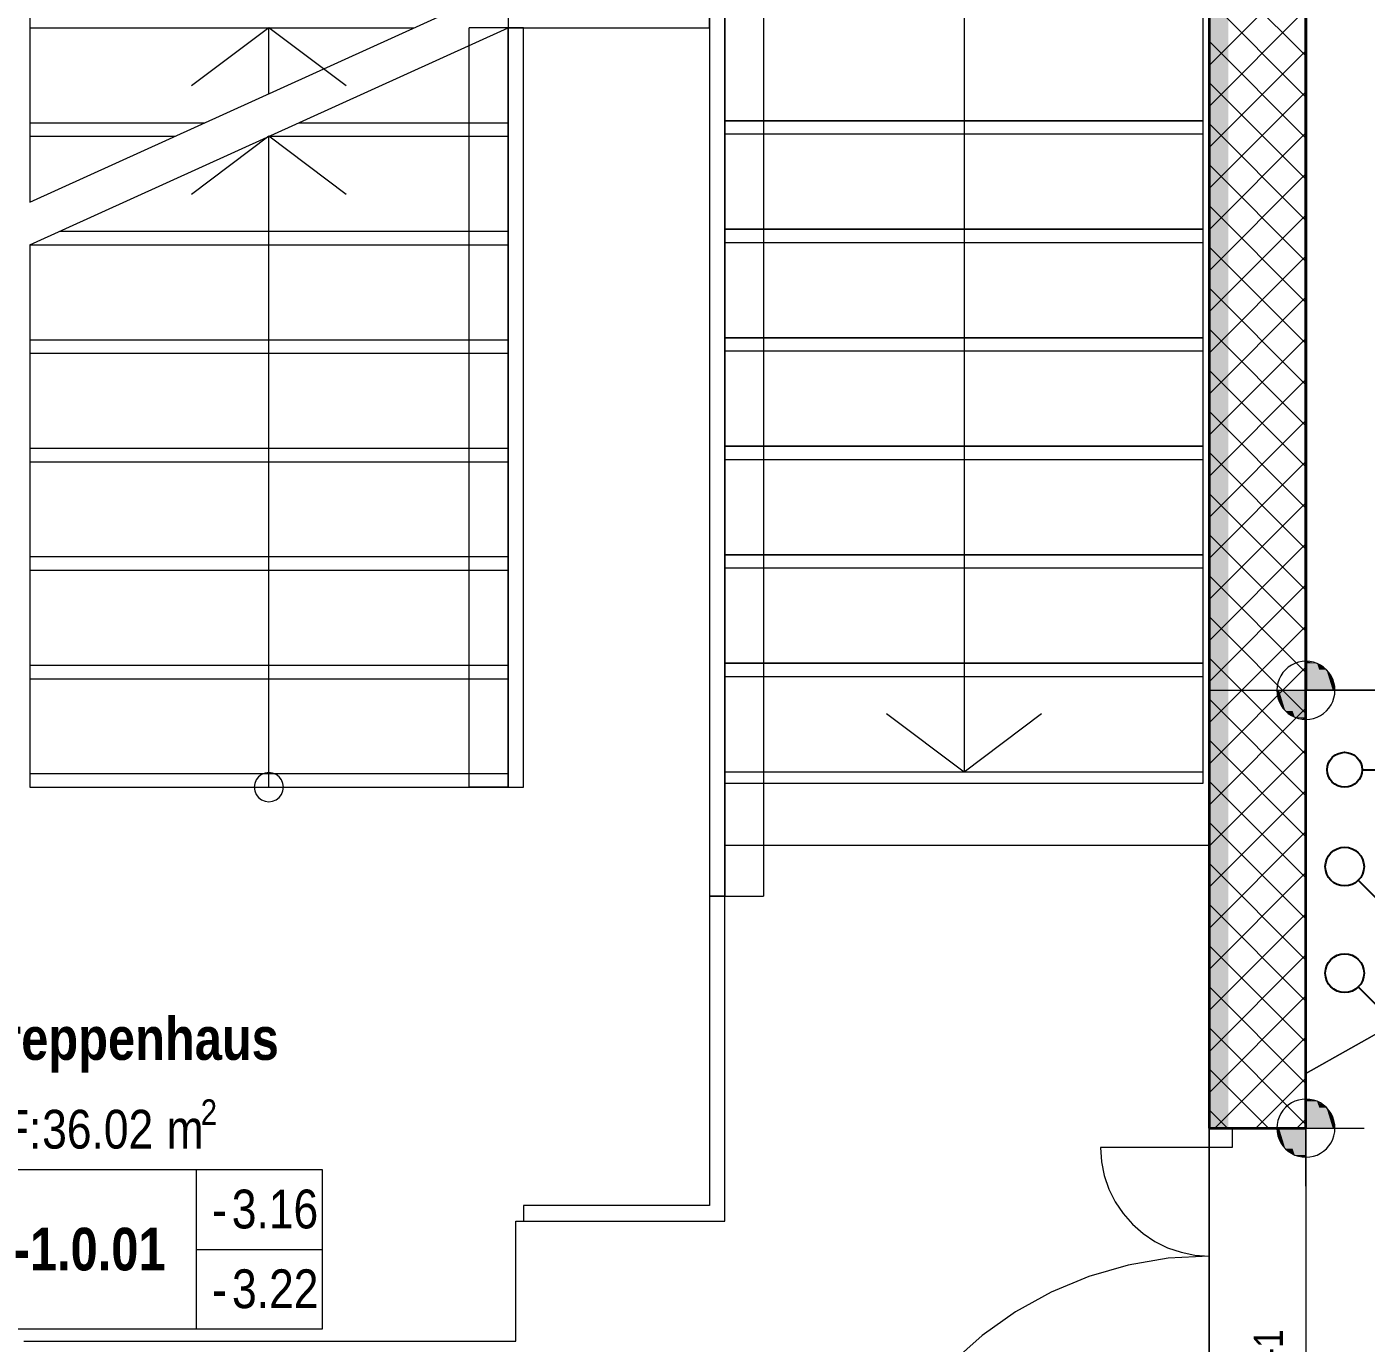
# Model space of a CAD drawing. Extents: x 885 to 2021, y 330 to 1122.
# Drawn here: x 1321.3 to 1390.5, y 655.9 to 723.9 of the extents above; entities that cross this region are included whole.
import ezdxf
from ezdxf.lldxf.tags import DXFTag

# ---------------------------------------------------------------- set-up
doc = ezdxf.new("R2010")
doc.units = 0
doc.layers.get('0').update_dxf_attribs({"lineweight": 18})
for name, color, linetype, lineweight in [('010 Türen Neu', 7, 'Continuous', 25), ('015 Innenwände Bauteilschraffuren Neu', 7, 'Continuous', 25), ('015 Innenwände Neu', 7, 'Continuous', 25), ('030 Bodenaufbauten Neu', 7, 'Continuous', 25), ('035 Decken Neu', 7, 'Continuous', 25), ('050 Geländer Neu', 7, 'Continuous', 25), ('055 Treppen Neu', 7, 'Continuous', 25), ('080 Raum Innen Kontur Neu', 7, 'Continuous', 25), ('080 Raum Innen Text Neu', 7, 'Continuous', 25), ('080 Raum Innen Textrahmen Neu', 7, 'Continuous', 25), ('111 Bemassung Ausführung Koten Neu', 7, 'Continuous', 25), ('160 Beschriftungen Ausführung Neu', 7, 'Continuous', 25), ('260 Kennzeichnung Sichtbeton Neu', 7, 'Continuous', 25)]:
    doc.layers.add(name, color=color, linetype=linetype, lineweight=lineweight)
doc.layers.add('S_Regenwasser_Einlage', color=7, linetype='fein_strichliert-A0T8DHYQAL', lineweight=25, true_color=0x0066cc)
doc.layers.add('S_Schmutzwasser_Einlage', color=7, linetype='fein_strichliert-A0T8DHYQAL', lineweight=25, true_color=0xcc6600)
doc.styles.get("Standard").update_dxf_attribs({"font": 'arial.ttf'})
tags = doc.linetypes.add('fein_strichliert-A0T8DHYQAL', pattern=[4, 1, -2, 1]).pattern_tags.tags
tags[8:9] = [DXFTag(74, 4), DXFTag(75, 0), DXFTag(340, '0'), DXFTag(46, 0.0), DXFTag(50, 0.0), DXFTag(44, 0.0), DXFTag(45, 0.0)]
tags[6:7] = [DXFTag(74, 4), DXFTag(75, 0), DXFTag(340, '0'), DXFTag(46, 0.0), DXFTag(50, 0.0), DXFTag(44, 0.0), DXFTag(45, 0.0)]
tags[4:5] = [DXFTag(74, 4), DXFTag(75, 0), DXFTag(340, '0'), DXFTag(46, 0.0), DXFTag(50, 0.0), DXFTag(44, 0.0), DXFTag(45, 0.0)]
tags = doc.linetypes.add('Strich 2_1mm', pattern=[0.003, 0.002, -0.001]).pattern_tags.tags
tags[6:7] = [DXFTag(74, 4), DXFTag(75, 0), DXFTag(340, '0'), DXFTag(46, 1.0), DXFTag(50, 0.0), DXFTag(44, 0.0), DXFTag(45, 0.0)]
tags[4:5] = [DXFTag(74, 4), DXFTag(75, 0), DXFTag(340, '0'), DXFTag(46, 1.0), DXFTag(50, 0.0), DXFTag(44, 0.0), DXFTag(45, 0.0)]
tags = doc.linetypes.add('Strich 3_1mm Kanten', pattern=[0.004, 0.003, -0.001]).pattern_tags.tags
tags[6:7] = [DXFTag(74, 4), DXFTag(75, 0), DXFTag(340, '0'), DXFTag(46, 1.0), DXFTag(50, 0.0), DXFTag(44, 0.0), DXFTag(45, 0.0)]
tags[4:5] = [DXFTag(74, 4), DXFTag(75, 0), DXFTag(340, '0'), DXFTag(46, 1.0), DXFTag(50, 0.0), DXFTag(44, 0.0), DXFTag(45, 0.0)]
tags = doc.linetypes.add('Strichpunkt 1.5_0.75_0.75mm', pattern=[0.003, 0.0015, -0.00075, 0, -0.00075]).pattern_tags.tags
tags[10:11] = [DXFTag(74, 4), DXFTag(75, 0), DXFTag(340, '0'), DXFTag(46, 1.0), DXFTag(50, 0.0), DXFTag(44, 0.0), DXFTag(45, 0.0)]
tags[8:9] = [DXFTag(74, 4), DXFTag(75, 0), DXFTag(340, '0'), DXFTag(46, 1.0), DXFTag(50, 0.0), DXFTag(44, 0.0), DXFTag(45, 0.0)]
tags[6:7] = [DXFTag(74, 4), DXFTag(75, 0), DXFTag(340, '0'), DXFTag(46, 1.0), DXFTag(50, 0.0), DXFTag(44, 0.0), DXFTag(45, 0.0)]
tags[4:5] = [DXFTag(74, 4), DXFTag(75, 0), DXFTag(340, '0'), DXFTag(46, 1.0), DXFTag(50, 0.0), DXFTag(44, 0.0), DXFTag(45, 0.0)]
tags = doc.linetypes.add('Strichpunkt 3_1_1mm Achsen', pattern=[0.005, 0.003, -0.001, 0, -0.001]).pattern_tags.tags
tags[10:11] = [DXFTag(74, 4), DXFTag(75, 0), DXFTag(340, '0'), DXFTag(46, 1.0), DXFTag(50, 0.0), DXFTag(44, 0.0), DXFTag(45, 0.0)]
tags[8:9] = [DXFTag(74, 4), DXFTag(75, 0), DXFTag(340, '0'), DXFTag(46, 1.0), DXFTag(50, 0.0), DXFTag(44, 0.0), DXFTag(45, 0.0)]
tags[6:7] = [DXFTag(74, 4), DXFTag(75, 0), DXFTag(340, '0'), DXFTag(46, 1.0), DXFTag(50, 0.0), DXFTag(44, 0.0), DXFTag(45, 0.0)]
tags[4:5] = [DXFTag(74, 4), DXFTag(75, 0), DXFTag(340, '0'), DXFTag(46, 1.0), DXFTag(50, 0.0), DXFTag(44, 0.0), DXFTag(45, 0.0)]
tags = doc.linetypes.add('Unsichtbare Linie', pattern='A,0,[1,5773_032 -1.UG1.shx,S=10,R=0,X=0,Y=0],-10,0', length=10).pattern_tags.tags
tags[14:15] = [DXFTag(74, 4), DXFTag(75, 0), DXFTag(340, '0'), DXFTag(46, 1.0), DXFTag(50, 0.0), DXFTag(44, 0.0), DXFTag(45, 0.0)]
tags[12:13] = [DXFTag(74, 4), DXFTag(75, 0), DXFTag(340, '0'), DXFTag(46, 1.0), DXFTag(50, 0.0), DXFTag(44, 0.0), DXFTag(45, 0.0)]

# ---------------------------------------------------------------- blocks, each defined once
blk = doc.blocks.new('Referenz-A0T8DHYSAL', base_point=(1035.578, 399.996))
at = {"layer": 'S_Regenwasser_Einlage', "color": 0, "lineweight": -2}
blk.add_line((1390.278, 685.503), (1482.872, 685.503), dxfattribs=at)
at = {"layer": 'S_Regenwasser_Einlage', "color": 0, "linetype": 'fein_strichliert-A0T8DHYQAL', "lineweight": -2, "ltscale": 0.25}
blk.add_circle((1389.378, 685.503), 0.9, dxfattribs=at)
at = {"layer": 'S_Schmutzwasser_Einlage', "color": 0, "lineweight": -2}
for p, q in [((1390.085, 679.796), (1414.758, 655.124)), ((1390.085, 674.296), (1409.865, 654.516))]:
    blk.add_line(p, q, dxfattribs=at)
at = {"layer": 'S_Schmutzwasser_Einlage', "color": 0, "linetype": 'fein_strichliert-A0T8DHYQAL', "lineweight": -2, "ltscale": 0.25}
for centre in [(1389.378, 680.503), (1389.378, 675.003)]:
    blk.add_circle(centre, 1, dxfattribs=at)
blk = doc.blocks.new('Referenz-A0T8DHYUAL', base_point=(896.585, 372.187))
at = {"layer": '010 Türen Neu', "color": 0, "linetype": 'Strichpunkt 3_1_1mm Achsen', "lineweight": 13, "ltscale": 0.0169}
for p, q in [((1382.378, 667.003), (1382.378, 640.603)), ((1387.378, 667.003), (1387.378, 640.603))]:
    blk.add_line(p, q, dxfattribs=at)
at = {"layer": '010 Türen Neu', "color": 0, "lineweight": 35}
for p, q in [((1382.378, 667.003), (1383.578, 667.003)), ((1382.378, 667.003), (1383.578, 667.003)), ((1383.578, 667.003), (1387.378, 667.003))]:
    blk.add_line(p, q, dxfattribs=at)
at = {"layer": '010 Türen Neu', "color": 0, "lineweight": 13}
for p, q in [((1382.378, 666.003), (1382.378, 667.003)), ((1382.378, 667.003), (1383.578, 667.003)), ((1383.578, 667.003), (1383.578, 666.003)), ((1382.378, 666.003), (1376.778, 666.003)), ((1383.578, 666.003), (1382.378, 666.003))]:
    blk.add_line(p, q, dxfattribs=at)
at = {"layer": '010 Türen Neu', "color": 0, "linetype": 'Continuous', "lineweight": 13, "ltscale": 0.0169}
for p, q in [((1376.778, 666.003), (1376.826, 665.272)), ((1376.826, 665.272), (1376.969, 664.553)), ((1376.969, 664.553), (1377.205, 663.86)), ((1377.205, 663.86), (1377.529, 663.203)), ((1377.529, 663.203), (1377.936, 662.594)), ((1377.936, 662.594), (1378.419, 662.043)), ((1378.419, 662.043), (1378.969, 661.56)), ((1378.969, 661.56), (1379.578, 661.153)), ((1379.578, 661.153), (1380.235, 660.829)), ((1380.235, 660.829), (1380.929, 660.594)), ((1380.929, 660.594), (1381.647, 660.451)), ((1378.195, 659.931), (1376.169, 659.348)), ((1380.273, 660.285), (1378.195, 659.931)), ((1382.378, 660.403), (1380.273, 660.285)), ((1381.647, 660.451), (1382.378, 660.403)), ((1376.169, 659.348), (1374.221, 658.541)), ((1374.221, 658.541), (1372.376, 657.521)), ((1372.376, 657.521), (1370.657, 656.301)), ((1370.657, 656.301), (1369.085, 654.896))]:
    blk.add_line(p, q, dxfattribs=at)
at = {"layer": '015 Innenwände Bauteilschraffuren Neu', "color": 0, "linetype": 'Continuous', "lineweight": 0, "ltscale": 0.0169}
for p, q in [((1387.378, 722.347), (1382.378, 727.347)), ((1382.378, 721.862), (1387.378, 726.862)), ((1387.378, 720.226), (1382.378, 725.226)), ((1382.378, 719.74), (1387.378, 724.74)), ((1387.378, 718.105), (1382.378, 723.105)), ((1382.378, 717.619), (1387.378, 722.619)), ((1387.378, 715.984), (1382.378, 720.984)), ((1382.378, 715.498), (1387.378, 720.498)), ((1387.378, 713.862), (1382.378, 718.862)), ((1382.378, 713.376), (1387.378, 718.376)), ((1387.378, 711.741), (1382.378, 716.741)), ((1382.378, 711.255), (1387.378, 716.255)), ((1387.378, 709.62), (1382.378, 714.62)), ((1382.378, 709.134), (1387.378, 714.134)), ((1387.378, 707.498), (1382.378, 712.498)), ((1382.378, 707.012), (1387.378, 712.012)), ((1387.378, 705.377), (1382.378, 710.377)), ((1382.378, 704.891), (1387.378, 709.891)), ((1387.378, 703.256), (1382.378, 708.256)), ((1382.378, 702.77), (1387.378, 707.77)), ((1387.378, 701.134), (1382.378, 706.134)), ((1382.378, 700.648), (1387.378, 705.648)), ((1387.378, 699.013), (1382.378, 704.013)), ((1382.378, 698.527), (1387.378, 703.527)), ((1387.378, 696.892), (1382.378, 701.892)), ((1382.378, 696.406), (1387.378, 701.406)), ((1387.378, 694.77), (1382.378, 699.77)), ((1382.378, 694.284), (1387.378, 699.284)), ((1387.378, 692.649), (1382.378, 697.649)), ((1382.378, 692.163), (1387.378, 697.163)), ((1387.378, 690.528), (1382.378, 695.528)), ((1382.378, 690.042), (1387.378, 695.042)), ((1387.378, 688.406), (1382.378, 693.406)), ((1382.378, 687.921), (1387.378, 692.921)), ((1387.378, 686.285), (1382.378, 691.285)), ((1382.378, 685.799), (1387.378, 690.799)), ((1387.378, 684.164), (1382.378, 689.164)), ((1382.378, 683.678), (1387.378, 688.678)), ((1387.378, 682.042), (1382.378, 687.042)), ((1382.378, 681.557), (1387.378, 686.557)), ((1387.378, 679.921), (1382.378, 684.921)), ((1382.378, 679.435), (1387.378, 684.435)), ((1387.378, 677.8), (1382.378, 682.8)), ((1382.378, 677.314), (1387.378, 682.314)), ((1387.378, 675.678), (1382.378, 680.678)), ((1382.378, 675.193), (1387.378, 680.193)), ((1387.378, 673.557), (1382.378, 678.557)), ((1382.378, 673.071), (1387.378, 678.071)), ((1387.378, 671.436), (1382.378, 676.436)), ((1382.378, 670.95), (1387.378, 675.95)), ((1387.378, 669.314), (1382.378, 674.314)), ((1382.378, 668.829), (1387.378, 673.829)), ((1387.378, 667.193), (1382.378, 672.193)), ((1382.674, 667.003), (1387.378, 671.707)), ((1385.447, 667.003), (1382.378, 670.072)), ((1384.795, 667.003), (1387.378, 669.586)), ((1383.326, 667.003), (1382.378, 667.951)), ((1386.916, 667.003), (1387.378, 667.465))]:
    blk.add_line(p, q, dxfattribs=at)
at = {"layer": '015 Innenwände Neu', "color": 0, "lineweight": 35}
for p, q in [((1387.378, 667.003), (1387.378, 758.203)), ((1382.378, 746.603), (1382.378, 667.003)), ((1382.378, 667.003), (1383.578, 667.003)), ((1383.578, 667.003), (1387.378, 667.003))]:
    blk.add_line(p, q, dxfattribs=at)
at = {"layer": '030 Bodenaufbauten Neu', "color": 0, "linetype": 'Unsichtbare Linie', "lineweight": 13, "ltscale": 0.0169}
for p, q in [((1387.378, 689.603), (1387.378, 819.103)), ((1387.378, 689.603), (1387.378, 753.655)), ((1387.409, 753.603), (1387.409, 689.603)), ((1422.378, 689.603), (1387.378, 669.828)), ((1387.378, 669.828), (1422.378, 689.603)), ((1387.378, 689.603), (1422.378, 689.603)), ((1422.378, 689.603), (1387.378, 689.603)), ((1387.409, 689.603), (1387.378, 689.603)), ((1387.378, 669.828), (1387.378, 689.603)), ((1387.378, 667.003), (1387.378, 669.828)), ((1382.378, 667.003), (1387.378, 667.003)), ((1382.378, 640.603), (1382.378, 667.003))]:
    blk.add_line(p, q, dxfattribs=at)
at = {"layer": '030 Bodenaufbauten Neu', "color": 0, "linetype": 'Continuous', "lineweight": 13, "ltscale": 0.0169}
for p, q in [((1382.378, 684.603), (1382.378, 749.603)), ((1382.378, 633.603), (1382.378, 684.603))]:
    blk.add_line(p, q, dxfattribs=at)
at = {"layer": '035 Decken Neu', "color": 0, "linetype": 'Strich 3_1mm Kanten', "lineweight": 13, "ltscale": 0.002197}
for p, q in [((1382.378, 753.583), (1382.378, 689.603)), ((1382.378, 689.603), (1382.378, 667.003)), ((1382.378, 667.003), (1382.378, 640.603))]:
    blk.add_line(p, q, dxfattribs=at)
at = {"layer": '035 Decken Neu', "color": 0, "linetype": 'Strich 3_1mm Kanten', "lineweight": 13, "ltscale": 0.0169}
for p in [(1382.378, 689.603), (1422.378, 689.603)]:
    blk.add_line(p, (1387.378, 689.603), dxfattribs=at)
at = {"layer": '035 Decken Neu', "color": 0, "linetype": 'Strichpunkt 3_1_1mm Achsen', "lineweight": 13, "ltscale": 0.002197}
for p, q in [((1357.378, 662.203), (1357.378, 681.603)), ((1357.378, 681.603), (1382.378, 681.603)), ((1382.378, 681.603), (1382.378, 633.603)), ((1346.578, 656.003), (1346.578, 662.203)), ((1346.578, 662.203), (1357.378, 662.203)), ((1321.178, 656.003), (1346.578, 656.003))]:
    blk.add_line(p, q, dxfattribs=at)
at = {"layer": '050 Geländer Neu', "color": 0, "linetype": 'Strichpunkt 1.5_0.75_0.75mm', "lineweight": 13, "ltscale": 0.002197}
for p, q in [((1346.178, 724.603), (1346.178, 723.803)), ((1356.578, 723.803), (1356.578, 724.603)), ((1356.578, 724.603), (1356.578, 678.978)), ((1357.378, 678.978), (1357.378, 724.603)), ((1346.178, 723.803), (1356.578, 723.803)), ((1356.578, 678.978), (1357.378, 678.978))]:
    blk.add_line(p, q, dxfattribs=at)
at = {"layer": '050 Geländer Neu', "color": 0, "linetype": 'Strichpunkt 1.5_0.75_0.75mm', "lineweight": 13, "ltscale": 0.0169}
for p, q in [((1357.378, 724.603), (1357.378, 678.978)), ((1359.378, 724.603), (1359.378, 678.978)), ((1356.578, 678.978), (1356.578, 663.003)), ((1357.378, 678.978), (1356.578, 678.978)), ((1357.378, 662.203), (1357.378, 678.978)), ((1357.378, 678.978), (1359.378, 678.978)), ((1356.578, 663.003), (1346.978, 663.003)), ((1346.978, 663.003), (1346.978, 662.203)), ((1346.978, 662.203), (1357.378, 662.203))]:
    blk.add_line(p, q, dxfattribs=at)
at = {"layer": '050 Geländer Neu', "color": 0, "lineweight": 13}
for p, q in [((1346.178, 723.803), (1344.178, 723.803)), ((1344.178, 684.603), (1344.178, 723.803)), ((1346.178, 684.603), (1346.178, 723.803)), ((1346.178, 684.603), (1344.178, 684.603))]:
    blk.add_line(p, q, dxfattribs=at)
at = {"layer": '050 Geländer Neu', "color": 0, "linetype": 'Continuous', "lineweight": 13, "ltscale": 0.0169}
for p, q in [((1346.978, 723.803), (1346.178, 723.803)), ((1346.178, 723.803), (1346.178, 684.603)), ((1346.978, 684.603), (1346.978, 723.803)), ((1346.178, 684.603), (1346.978, 684.603))]:
    blk.add_line(p, q, dxfattribs=at)
at = {"layer": '055 Treppen Neu', "color": 0, "linetype": 'Strichpunkt 3_1_1mm Achsen', "lineweight": 13, "ltscale": 0.0169}
for p, q in [((1321.478, 729.403), (1321.478, 723.803)), ((1321.478, 729.403), (1321.478, 714.799)), ((1357.378, 724.603), (1357.378, 685.403)), ((1357.378, 724.603), (1357.378, 719.003)), ((1369.728, 724.603), (1369.728, 719.003)), ((1382.078, 685.403), (1382.078, 724.603)), ((1382.078, 719.003), (1382.078, 724.603)), ((1321.478, 723.803), (1321.478, 718.203)), ((1321.478, 723.803), (1341.335, 723.803)), ((1333.828, 720.399), (1333.828, 723.803)), ((1321.478, 718.903), (1330.529, 718.903)), ((1357.378, 719.003), (1382.078, 719.003)), ((1357.378, 719.003), (1357.378, 713.403)), ((1382.078, 719.003), (1357.378, 719.003)), ((1369.728, 719.003), (1369.728, 691.003)), ((1382.078, 713.403), (1382.078, 719.003)), ((1321.478, 718.203), (1321.478, 714.799)), ((1321.478, 718.203), (1328.985, 718.203)), ((1382.078, 718.303), (1357.378, 718.303)), ((1382.078, 713.403), (1357.378, 713.403)), ((1357.378, 713.403), (1382.078, 713.403)), ((1357.378, 713.403), (1357.378, 707.803)), ((1382.078, 707.803), (1382.078, 713.403)), ((1382.078, 712.703), (1357.378, 712.703)), ((1357.378, 707.803), (1382.078, 707.803)), ((1382.078, 707.803), (1357.378, 707.803)), ((1357.378, 707.803), (1357.378, 702.203)), ((1382.078, 702.203), (1382.078, 707.803)), ((1382.078, 707.103), (1357.378, 707.103)), ((1357.378, 702.203), (1357.378, 696.603)), ((1357.378, 702.203), (1382.078, 702.203)), ((1382.078, 702.203), (1357.378, 702.203)), ((1382.078, 696.603), (1382.078, 702.203)), ((1382.078, 701.503), (1357.378, 701.503)), ((1357.378, 696.603), (1382.078, 696.603)), ((1357.378, 696.603), (1357.378, 691.003)), ((1382.078, 696.603), (1357.378, 696.603)), ((1382.078, 691.003), (1382.078, 696.603)), ((1382.078, 695.903), (1357.378, 695.903)), ((1357.378, 691.003), (1357.378, 684.803)), ((1382.078, 691.003), (1357.378, 691.003)), ((1357.378, 691.003), (1382.078, 691.003)), ((1369.728, 691.003), (1369.728, 685.403)), ((1382.078, 684.803), (1382.078, 691.003)), ((1382.078, 690.303), (1357.378, 690.303)), ((1357.378, 685.403), (1382.078, 685.403)), ((1357.378, 684.803), (1382.078, 684.803))]:
    blk.add_line(p, q, dxfattribs=at)
at = {"layer": '055 Treppen Neu', "color": 0, "lineweight": 13}
for p, q in [((1321.478, 714.799), (1346.178, 725.999)), ((1321.478, 712.603), (1346.178, 723.803)), ((1346.178, 718.203), (1346.178, 723.803)), ((1333.828, 718.203), (1329.828, 715.203)), ((1337.828, 715.203), (1333.828, 718.203)), ((1333.828, 690.203), (1333.828, 718.203)), ((1333.828, 718.203), (1346.178, 718.203)), ((1346.178, 712.603), (1346.178, 718.203)), ((1321.478, 712.603), (1321.478, 707.003)), ((1321.478, 712.603), (1346.178, 712.603)), ((1346.178, 707.003), (1346.178, 712.603)), ((1321.478, 707.003), (1346.178, 707.003)), ((1321.478, 707.003), (1321.478, 701.403)), ((1346.178, 701.403), (1346.178, 707.003)), ((1321.478, 701.403), (1321.478, 695.803)), ((1321.478, 701.403), (1346.178, 701.403)), ((1346.178, 695.803), (1346.178, 701.403)), ((1321.478, 695.803), (1346.178, 695.803)), ((1321.478, 695.803), (1321.478, 690.203)), ((1346.178, 690.203), (1346.178, 695.803)), ((1321.478, 690.203), (1346.178, 690.203)), ((1321.478, 690.203), (1321.478, 684.603)), ((1333.828, 684.603), (1333.828, 690.203)), ((1346.178, 684.603), (1346.178, 690.203)), ((1333.104, 684.797), (1333.078, 684.603)), ((1333.179, 684.978), (1333.104, 684.797)), ((1333.298, 685.133), (1333.179, 684.978)), ((1333.453, 685.252), (1333.298, 685.133)), ((1333.634, 685.327), (1333.453, 685.252)), ((1333.828, 685.353), (1333.634, 685.327)), ((1334.023, 685.327), (1333.828, 685.353)), ((1334.203, 685.252), (1334.023, 685.327)), ((1334.359, 685.133), (1334.203, 685.252)), ((1334.478, 684.978), (1334.359, 685.133)), ((1334.553, 684.797), (1334.478, 684.978)), ((1334.578, 684.603), (1334.553, 684.797)), ((1321.478, 684.603), (1346.178, 684.603)), ((1333.078, 684.603), (1333.104, 684.409)), ((1333.104, 684.409), (1333.179, 684.228)), ((1333.179, 684.228), (1333.298, 684.072)), ((1333.298, 684.072), (1333.453, 683.953)), ((1334.203, 683.953), (1334.359, 684.072)), ((1334.359, 684.072), (1334.478, 684.228)), ((1334.478, 684.228), (1334.553, 684.409)), ((1334.553, 684.409), (1334.578, 684.603)), ((1333.453, 683.953), (1333.634, 683.878)), ((1333.634, 683.878), (1333.828, 683.853)), ((1333.828, 683.853), (1334.023, 683.878)), ((1334.023, 683.878), (1334.203, 683.953))]:
    blk.add_line(p, q, dxfattribs=at)
at = {"layer": '055 Treppen Neu', "color": 0, "linetype": 'Strich 2_1mm', "lineweight": 13, "ltscale": 0.0169}
for p, q in [((1333.828, 723.803), (1329.828, 720.803)), ((1337.828, 720.803), (1333.828, 723.803)), ((1346.178, 684.603), (1346.178, 723.803)), ((1335.372, 718.903), (1346.178, 718.903)), ((1323.022, 713.303), (1346.178, 713.303)), ((1321.478, 712.603), (1321.478, 684.603)), ((1321.478, 707.703), (1346.178, 707.703)), ((1321.478, 702.103), (1346.178, 702.103)), ((1321.478, 696.503), (1346.178, 696.503)), ((1321.478, 690.903), (1346.178, 690.903)), ((1365.728, 688.403), (1369.728, 685.403)), ((1369.728, 685.403), (1373.728, 688.403)), ((1321.478, 685.303), (1346.178, 685.303)), ((1321.478, 684.603), (1346.178, 684.603))]:
    blk.add_line(p, q, dxfattribs=at)
at = {"layer": '080 Raum Innen Kontur Neu', "color": 0, "linetype": 'Continuous', "lineweight": 13, "ltscale": 0.0169}
for p, q in [((1387.378, 758.223), (1387.378, 628.603)), ((1382.378, 633.603), (1382.378, 749.603))]:
    blk.add_line(p, q, dxfattribs=at)
at = {"layer": '080 Raum Innen Textrahmen Neu', "color": 0, "lineweight": 13}
for p, q in [((1318.521, 664.863), (1336.587, 664.863)), ((1330.074, 664.863), (1330.074, 656.627)), ((1336.587, 664.863), (1336.587, 656.627)), ((1330.074, 660.745), (1336.587, 660.745)), ((1336.587, 656.627), (1318.521, 656.627))]:
    blk.add_line(p, q, dxfattribs=at)
at = {"layer": '111 Bemassung Ausführung Koten Neu', "color": 0, "lineweight": 13}
for p, q in [((1387.378, 686.603), (1387.378, 692.603)), ((1387.378, 686.603), (1387.378, 692.603)), ((1384.378, 689.603), (1390.378, 689.603)), ((1384.378, 689.603), (1390.378, 689.603)), ((1387.378, 664.003), (1387.378, 670.003)), ((1387.378, 664.003), (1387.378, 670.003)), ((1384.378, 667.003), (1390.378, 667.003)), ((1384.378, 667.003), (1390.378, 667.003))]:
    blk.add_line(p, q, dxfattribs=at)
at = {"layer": '111 Bemassung Ausführung Koten Neu', "color": 0, "linetype": 'Continuous', "lineweight": 13, "ltscale": 0.0169}
for p, q in [((1386.804, 690.989), (1386.628, 690.902)), ((1386.804, 690.989), (1386.628, 690.902)), ((1386.99, 691.052), (1386.804, 690.989)), ((1386.99, 691.052), (1386.804, 690.989)), ((1387.183, 691.09), (1386.99, 691.052)), ((1387.183, 691.09), (1386.99, 691.052)), ((1387.378, 691.103), (1387.183, 691.09)), ((1387.378, 691.103), (1387.183, 691.09)), ((1387.574, 691.09), (1387.378, 691.103)), ((1387.574, 691.09), (1387.378, 691.103)), ((1387.767, 691.052), (1387.574, 691.09)), ((1387.767, 691.052), (1387.574, 691.09)), ((1387.952, 690.989), (1387.767, 691.052)), ((1387.952, 690.989), (1387.767, 691.052)), ((1388.128, 690.902), (1387.952, 690.989)), ((1388.128, 690.902), (1387.952, 690.989)), ((1386.079, 690.353), (1385.993, 690.177)), ((1386.079, 690.353), (1385.993, 690.177)), ((1386.188, 690.516), (1386.079, 690.353)), ((1386.188, 690.516), (1386.079, 690.353)), ((1386.318, 690.663), (1386.188, 690.516)), ((1386.318, 690.663), (1386.188, 690.516)), ((1386.465, 690.793), (1386.318, 690.663)), ((1386.465, 690.793), (1386.318, 690.663)), ((1386.628, 690.902), (1386.465, 690.793)), ((1386.628, 690.902), (1386.465, 690.793)), ((1388.292, 690.793), (1388.128, 690.902)), ((1388.292, 690.793), (1388.128, 690.902)), ((1388.439, 690.663), (1388.292, 690.793)), ((1388.439, 690.663), (1388.292, 690.793)), ((1388.568, 690.516), (1388.439, 690.663)), ((1388.568, 690.516), (1388.439, 690.663)), ((1388.677, 690.353), (1388.568, 690.516)), ((1388.677, 690.353), (1388.568, 690.516)), ((1388.764, 690.177), (1388.677, 690.353)), ((1388.764, 690.177), (1388.677, 690.353)), ((1385.891, 689.799), (1385.878, 689.603)), ((1385.891, 689.799), (1385.878, 689.603)), ((1385.878, 689.603), (1385.891, 689.407)), ((1385.878, 689.603), (1385.891, 689.407)), ((1385.929, 689.991), (1385.891, 689.799)), ((1385.929, 689.991), (1385.891, 689.799)), ((1385.993, 690.177), (1385.929, 689.991)), ((1385.993, 690.177), (1385.929, 689.991)), ((1388.827, 689.991), (1388.764, 690.177)), ((1388.827, 689.991), (1388.764, 690.177)), ((1388.866, 689.799), (1388.827, 689.991)), ((1388.866, 689.799), (1388.827, 689.991)), ((1388.878, 689.603), (1388.866, 689.799)), ((1388.878, 689.603), (1388.866, 689.799)), ((1388.866, 689.407), (1388.878, 689.603)), ((1388.866, 689.407), (1388.878, 689.603)), ((1385.891, 689.407), (1385.929, 689.215)), ((1385.891, 689.407), (1385.929, 689.215)), ((1385.929, 689.215), (1385.993, 689.029)), ((1385.929, 689.215), (1385.993, 689.029)), ((1385.993, 689.029), (1386.079, 688.853)), ((1385.993, 689.029), (1386.079, 688.853)), ((1388.677, 688.853), (1388.764, 689.029)), ((1388.677, 688.853), (1388.764, 689.029)), ((1388.764, 689.029), (1388.827, 689.215)), ((1388.764, 689.029), (1388.827, 689.215)), ((1388.827, 689.215), (1388.866, 689.407)), ((1388.827, 689.215), (1388.866, 689.407)), ((1386.079, 688.853), (1386.188, 688.69)), ((1386.079, 688.853), (1386.188, 688.69)), ((1386.188, 688.69), (1386.318, 688.542)), ((1386.188, 688.69), (1386.318, 688.542)), ((1386.318, 688.542), (1386.465, 688.413)), ((1386.318, 688.542), (1386.465, 688.413)), ((1386.465, 688.413), (1386.628, 688.304)), ((1386.465, 688.413), (1386.628, 688.304)), ((1386.628, 688.304), (1386.804, 688.217)), ((1386.628, 688.304), (1386.804, 688.217)), ((1386.804, 688.217), (1386.99, 688.154)), ((1386.804, 688.217), (1386.99, 688.154)), ((1387.767, 688.154), (1387.952, 688.217)), ((1387.767, 688.154), (1387.952, 688.217)), ((1387.952, 688.217), (1388.128, 688.304)), ((1387.952, 688.217), (1388.128, 688.304)), ((1388.128, 688.304), (1388.292, 688.413)), ((1388.128, 688.304), (1388.292, 688.413)), ((1388.292, 688.413), (1388.439, 688.542)), ((1388.292, 688.413), (1388.439, 688.542)), ((1388.439, 688.542), (1388.568, 688.69)), ((1388.439, 688.542), (1388.568, 688.69)), ((1388.568, 688.69), (1388.677, 688.853)), ((1388.568, 688.69), (1388.677, 688.853)), ((1386.99, 688.154), (1387.183, 688.116)), ((1386.99, 688.154), (1387.183, 688.116)), ((1387.183, 688.116), (1387.378, 688.103)), ((1387.183, 688.116), (1387.378, 688.103)), ((1387.378, 688.103), (1387.574, 688.116)), ((1387.378, 688.103), (1387.574, 688.116)), ((1387.574, 688.116), (1387.767, 688.154)), ((1387.574, 688.116), (1387.767, 688.154)), ((1386.465, 668.193), (1386.318, 668.063)), ((1386.465, 668.193), (1386.318, 668.063)), ((1386.628, 668.302), (1386.465, 668.193)), ((1386.628, 668.302), (1386.465, 668.193)), ((1386.804, 668.389), (1386.628, 668.302)), ((1386.804, 668.389), (1386.628, 668.302)), ((1386.99, 668.452), (1386.804, 668.389)), ((1386.99, 668.452), (1386.804, 668.389)), ((1387.183, 668.49), (1386.99, 668.452)), ((1387.183, 668.49), (1386.99, 668.452)), ((1387.378, 668.503), (1387.183, 668.49)), ((1387.378, 668.503), (1387.183, 668.49)), ((1387.574, 668.49), (1387.378, 668.503)), ((1387.574, 668.49), (1387.378, 668.503)), ((1387.767, 668.452), (1387.574, 668.49)), ((1387.767, 668.452), (1387.574, 668.49)), ((1387.952, 668.389), (1387.767, 668.452)), ((1387.952, 668.389), (1387.767, 668.452)), ((1388.128, 668.302), (1387.952, 668.389)), ((1388.128, 668.302), (1387.952, 668.389)), ((1388.292, 668.193), (1388.128, 668.302)), ((1388.292, 668.193), (1388.128, 668.302)), ((1388.439, 668.063), (1388.292, 668.193)), ((1388.439, 668.063), (1388.292, 668.193)), ((1385.993, 667.577), (1385.929, 667.391)), ((1385.993, 667.577), (1385.929, 667.391)), ((1386.079, 667.753), (1385.993, 667.577)), ((1386.079, 667.753), (1385.993, 667.577)), ((1386.188, 667.916), (1386.079, 667.753)), ((1386.188, 667.916), (1386.079, 667.753)), ((1386.318, 668.063), (1386.188, 667.916)), ((1386.318, 668.063), (1386.188, 667.916)), ((1388.568, 667.916), (1388.439, 668.063)), ((1388.568, 667.916), (1388.439, 668.063)), ((1388.677, 667.753), (1388.568, 667.916)), ((1388.677, 667.753), (1388.568, 667.916)), ((1388.764, 667.577), (1388.677, 667.753)), ((1388.764, 667.577), (1388.677, 667.753)), ((1388.827, 667.391), (1388.764, 667.577)), ((1388.827, 667.391), (1388.764, 667.577)), ((1385.891, 667.199), (1385.878, 667.003)), ((1385.891, 667.199), (1385.878, 667.003)), ((1385.878, 667.003), (1385.891, 666.807)), ((1385.878, 667.003), (1385.891, 666.807)), ((1385.929, 667.391), (1385.891, 667.199)), ((1385.929, 667.391), (1385.891, 667.199)), ((1385.891, 666.807), (1385.929, 666.615)), ((1385.891, 666.807), (1385.929, 666.615)), ((1388.866, 667.199), (1388.827, 667.391)), ((1388.866, 667.199), (1388.827, 667.391)), ((1388.827, 666.615), (1388.866, 666.807)), ((1388.827, 666.615), (1388.866, 666.807)), ((1388.878, 667.003), (1388.866, 667.199)), ((1388.878, 667.003), (1388.866, 667.199)), ((1388.866, 666.807), (1388.878, 667.003)), ((1388.866, 666.807), (1388.878, 667.003)), ((1385.929, 666.615), (1385.993, 666.429)), ((1385.929, 666.615), (1385.993, 666.429)), ((1385.993, 666.429), (1386.079, 666.253)), ((1385.993, 666.429), (1386.079, 666.253)), ((1386.079, 666.253), (1386.188, 666.09)), ((1386.079, 666.253), (1386.188, 666.09)), ((1386.188, 666.09), (1386.318, 665.942)), ((1386.188, 666.09), (1386.318, 665.942)), ((1388.439, 665.942), (1388.568, 666.09)), ((1388.439, 665.942), (1388.568, 666.09)), ((1388.568, 666.09), (1388.677, 666.253)), ((1388.568, 666.09), (1388.677, 666.253)), ((1388.677, 666.253), (1388.764, 666.429)), ((1388.677, 666.253), (1388.764, 666.429)), ((1388.764, 666.429), (1388.827, 666.615)), ((1388.764, 666.429), (1388.827, 666.615)), ((1386.318, 665.942), (1386.465, 665.813)), ((1386.318, 665.942), (1386.465, 665.813)), ((1386.465, 665.813), (1386.628, 665.704)), ((1386.465, 665.813), (1386.628, 665.704)), ((1386.628, 665.704), (1386.804, 665.617)), ((1386.628, 665.704), (1386.804, 665.617)), ((1386.804, 665.617), (1386.99, 665.554)), ((1386.804, 665.617), (1386.99, 665.554)), ((1386.99, 665.554), (1387.183, 665.516)), ((1386.99, 665.554), (1387.183, 665.516)), ((1387.183, 665.516), (1387.378, 665.503)), ((1387.183, 665.516), (1387.378, 665.503)), ((1387.378, 665.503), (1387.574, 665.516)), ((1387.378, 665.503), (1387.574, 665.516)), ((1387.574, 665.516), (1387.767, 665.554)), ((1387.574, 665.516), (1387.767, 665.554)), ((1387.767, 665.554), (1387.952, 665.617)), ((1387.767, 665.554), (1387.952, 665.617)), ((1387.952, 665.617), (1388.128, 665.704)), ((1387.952, 665.617), (1388.128, 665.704)), ((1388.128, 665.704), (1388.292, 665.813)), ((1388.128, 665.704), (1388.292, 665.813)), ((1388.292, 665.813), (1388.439, 665.942)), ((1388.292, 665.813), (1388.439, 665.942))]:
    blk.add_line(p, q, dxfattribs=at)
at = {"layer": '111 Bemassung Ausführung Koten Neu', "color": 0, "linetype": 'Continuous', "lineweight": 0, "ltscale": 0.0169}
for points in [[(1387.378, 689.603), (1387.952, 689.603), (1387.378, 691.103)], [(1387.952, 690.989), (1387.422, 690.989), (1387.378, 691.103)], [(1387.952, 689.603), (1387.952, 690.989), (1387.422, 690.989)], [(1387.952, 689.603), (1388.439, 689.603), (1387.952, 690.989)], [(1388.439, 690.663), (1388.067, 690.663), (1387.952, 690.989)], [(1388.439, 689.603), (1388.439, 690.663), (1388.067, 690.663)], [(1388.439, 689.603), (1388.764, 689.603), (1388.439, 690.663)], [(1388.764, 690.177), (1388.588, 690.177), (1388.439, 690.663)], [(1385.993, 689.029), (1385.993, 689.603), (1385.878, 689.603)], [(1386.169, 689.029), (1385.993, 689.029), (1385.993, 689.603)], [(1386.318, 688.542), (1386.318, 689.603), (1385.993, 689.603)], [(1386.69, 688.542), (1386.318, 688.542), (1386.318, 689.603)], [(1386.804, 688.217), (1386.804, 689.603), (1386.318, 689.603)], [(1387.335, 688.217), (1386.804, 688.217), (1386.804, 689.603)], [(1387.378, 688.103), (1387.378, 689.603), (1386.804, 689.603)], [(1388.764, 689.603), (1388.764, 690.177), (1388.588, 690.177)], [(1388.764, 689.603), (1388.878, 689.603), (1388.764, 690.177)], [(1386.318, 688.542), (1386.169, 689.029), (1385.993, 689.029)], [(1386.804, 688.217), (1386.69, 688.542), (1386.318, 688.542)], [(1387.378, 688.103), (1387.335, 688.217), (1386.804, 688.217)], [(1387.378, 667.003), (1387.952, 667.003), (1387.378, 668.503)], [(1387.952, 668.389), (1387.422, 668.389), (1387.378, 668.503)], [(1387.952, 667.003), (1387.952, 668.389), (1387.422, 668.389)], [(1387.952, 667.003), (1388.439, 667.003), (1387.952, 668.389)], [(1388.439, 668.063), (1388.067, 668.063), (1387.952, 668.389)], [(1388.439, 667.003), (1388.439, 668.063), (1388.067, 668.063)], [(1388.439, 667.003), (1388.764, 667.003), (1388.439, 668.063)], [(1388.764, 667.577), (1388.588, 667.577), (1388.439, 668.063)], [(1388.764, 667.003), (1388.764, 667.577), (1388.588, 667.577)], [(1388.764, 667.003), (1388.878, 667.003), (1388.764, 667.577)], [(1385.993, 666.429), (1385.993, 667.003), (1385.878, 667.003)], [(1386.169, 666.429), (1385.993, 666.429), (1385.993, 667.003)], [(1386.318, 665.942), (1386.318, 667.003), (1385.993, 667.003)], [(1386.69, 665.942), (1386.318, 665.942), (1386.318, 667.003)], [(1386.804, 665.617), (1386.804, 667.003), (1386.318, 667.003)], [(1387.335, 665.617), (1386.804, 665.617), (1386.804, 667.003)], [(1387.378, 665.503), (1387.378, 667.003), (1386.804, 667.003)], [(1386.318, 665.942), (1386.169, 666.429), (1385.993, 666.429)], [(1386.804, 665.617), (1386.69, 665.942), (1386.318, 665.942)], [(1387.378, 665.503), (1387.335, 665.617), (1386.804, 665.617)]]:
    blk.add_solid(points, dxfattribs=at)
at = {"layer": '260 Kennzeichnung Sichtbeton Neu', "color": 0, "linetype": 'Continuous', "lineweight": 0, "ltscale": 0.0169}
for points in [[(1382.378, 667.003), (1383.378, 667.003), (1382.378, 746.603)], [(1383.378, 667.003), (1383.378, 746.603), (1382.378, 746.603)]]:
    blk.add_solid(points, dxfattribs=at)
at = {"layer": '080 Raum Innen Text Neu', "color": 0, "linetype": 'Continuous', "lineweight": 13, "ltscale": 0.002197, "attachment_point": 1}
for s, insert, char_height in [('{\\fArial Narrow|b1|i0;Treppenhaus}', (1318.521, 672.728), 2.2), ('{\\fArial Narrow;2}', (1330.31, 668.489), 1.32), ('{\\fArial Narrow;BF:}', (1318.521, 667.942), 2), ('{\\fArial Narrow;36.02}', (1322.123, 667.949), 2), ('{\\fArial Narrow;m}', (1328.55, 667.949), 2), ('{\\fArial Narrow;3.16}', (1331.915, 663.829), 2), ('{\\fArial Narrow;-}', (1330.898, 663.804), 2), ('{\\fArial Narrow|b1|i0;-1.0.01}', (1320.649, 661.86), 2.2), ('{\\fArial Narrow;3.22}', (1331.927, 659.713), 2), ('{\\fArial Narrow;-}', (1330.898, 659.686), 2)]:
    blk.add_mtext(s, dxfattribs=dict(at, insert=insert, char_height=char_height))
at = {"layer": '160 Beschriftungen Ausführung Neu', "color": 0, "linetype": 'Continuous', "lineweight": 13, "ltscale": 0.0169, "insert": (1384.688, 649.748), "char_height": 1.5, "attachment_point": 1, "rotation": 90}
blk.add_mtext('{\\fArial Narrow;-1.0.01-1}', dxfattribs=at)

msp = doc.modelspace()

# ---------------------------------------------------------------- block references
at = {"color": 8, "lineweight": 25, "ltscale": 0.25, "true_color": 0x808080}
for name, p in [('Referenz-A0T8DHYUAL', (896.585, 372.187)), ('Referenz-A0T8DHYSAL', (1035.578, 399.996))]:
    msp.add_blockref(name, p, dxfattribs=at)

doc.saveas('drawing.dxf')
